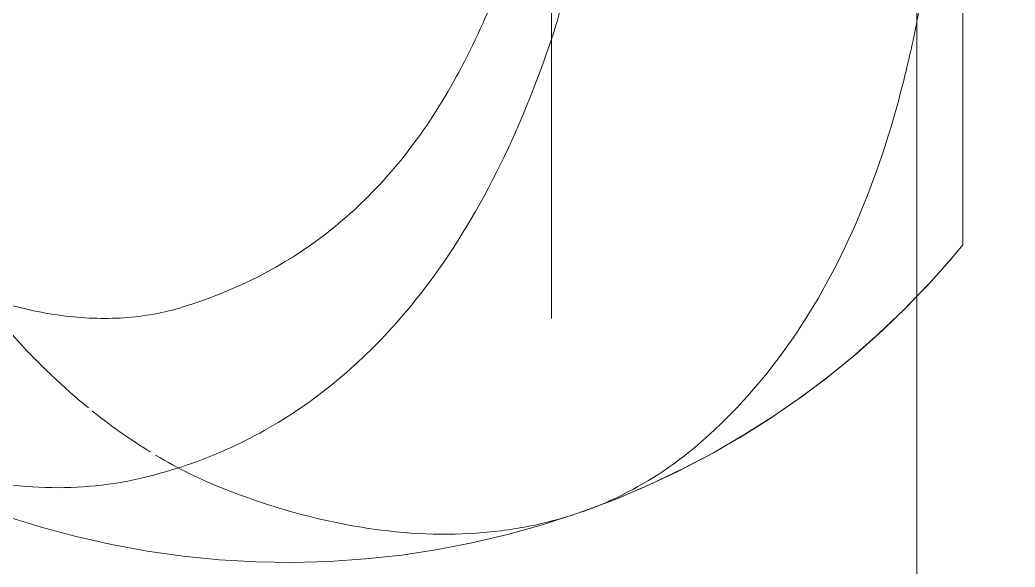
# Model space of a CAD drawing. Header units: millimetres. Extents: x -4000 to 187956, y -58990 to 162485.
# Drawn here: x 80393.5 to 80594.6, y 7350.3 to 7460.9 of the extents above; entities that cross this region are included whole.
import ezdxf

# ---------------------------------------------------------------- set-up
doc = ezdxf.new("R2010")
doc.units = ezdxf.units.MM
for name, color, linetype, lineweight in [('A-FLOR-PATT', 8, 'Continuous', 13), ('A-WALL', 113, 'Continuous', 13), ('P-SANR-FIXT', 6, 'Continuous', 9)]:
    doc.layers.add(name, color=color, linetype=linetype, lineweight=lineweight)

# ---------------------------------------------------------------- blocks, each defined once
blk = doc.blocks.new('C307 - C307-V815-0_000')
at = {"layer": 'P-SANR-FIXT', "color": 253}
for p, q in [((42.56, -83.09), (76.71, -83.09)), ((77.2, -83.09), (119.28, -83.09)), ((90.1, -83.09), (96.2, -83.09)), ((96.2, -83.09), (121.6, -83.09))]:
    blk.add_line(p, q, dxfattribs=at)
at = {"layer": 'P-SANR-FIXT', "color": 254}
for p, q in [((45.61, -83.09), (73.05, -83.09)), ((73.05, -83.09), (90.1, -83.09))]:
    blk.add_line(p, q, dxfattribs=at)
at = {"layer": 'P-SANR-FIXT', "color": 252, "flags": 128}
for points in [[(117.13, -9.26), (114.15, -6.41), (109, -1.88), (106.75, 0)], [(117.13, -9.26), (114.92, -7.13), (109.79, -2.55), (106.75, 0)]]:
    blk.add_lwpolyline(points, dxfattribs=at)
at = {"layer": 'P-SANR-FIXT', "color": 250, "flags": 128}
for points in [[(161.65, -193.2), (163.83, -186.24), (165.73, -179.17), (167.35, -172.01), (168.67, -164.78), (169.69, -157.49), (170.41, -150.16), (170.82, -142.79), (170.93, -135.41), (170.74, -128.03), (170.24, -120.68), (169.44, -113.35), (168.34, -106.07), (166.94, -98.86), (165.24, -91.73), (163.26, -84.69), (161, -77.76), (158.46, -70.94), (155.66, -64.27), (152.6, -57.73), (149.29, -51.36), (145.73, -45.15), (141.94, -39.12), (137.94, -33.28), (133.72, -27.63), (129.29, -22.18), (124.68, -16.94), (119.89, -11.92), (117.13, -9.26)], [(160.63, -76.71), (158.06, -69.92), (155.21, -63.26), (152.11, -56.75), (148.76, -50.4), (145.17, -44.22), (141.35, -38.22), (137.31, -32.4), (133.06, -26.78), (128.6, -21.37), (123.96, -16.17), (119.14, -11.18), (117.13, -9.26)]]:
    blk.add_lwpolyline(points, dxfattribs=at)
at = {"layer": 'P-SANR-FIXT', "color": 252}
for points, knots in [([(105.94, 0), (104.58, 0), (99.72, 0), (86.21, 0), (71.42, 0), (60.37, 0), (56.11, 0), (52.77, 0), (49.3, 0), (45.72, 0), (42.6, 0), (40.01, 0), (38.02, 0), (35.99, 0), (33.22, 0), (29.66, 0), (25.95, 0), (22.88, 0), (20.53, 0), (18.13, 0), (15.87, 0), (14.4, 0), (13.76, 0)], [-1, -1, -1, -1, -0.8, -0.6, -0.4, -0.35, -0.325, -0.3, -0.275, -0.25, -0.225, -0.2125, -0.2, -0.1875, -0.175, -0.15, -0.125, -0.1125, -0.1, -0.0875, -0.075, -0.0653852, -0.0653852, -0.0653852, -0.0653852]), ([(105.94, 0), (104.58, 0), (99.72, 0), (86.21, 0), (71.42, 0), (60.37, 0), (56.11, 0), (52.77, 0), (49.3, 0), (45.72, 0), (42.6, 0), (40.01, 0), (38.02, 0), (35.99, 0), (33.22, 0), (29.66, 0), (25.95, 0), (22.88, 0), (20.53, 0), (18.13, 0), (15.87, 0), (14.4, 0), (13.76, 0)], [-1, -1, -1, -1, -0.8, -0.6, -0.4, -0.35, -0.325, -0.3, -0.275, -0.25, -0.225, -0.2125, -0.2, -0.1875, -0.175, -0.15, -0.125, -0.1125, -0.1, -0.0875, -0.075, -0.0653852, -0.0653852, -0.0653852, -0.0653852]), ([(17.76, -4.05), (19.51, -4.13), (23.06, -4.32), (28.27, -4.69), (33.43, -5.17), (37.6, -5.62), (40.86, -6), (44.08, -6.4), (48, -6.93), (52.54, -7.63), (56.94, -8.4), (59.81, -8.93), (61.23, -9.21)], [-0.9235152, -0.9235152, -0.9235152, -0.9235152, -0.9, -0.875, -0.85, -0.825, -0.8125, -0.8, -0.775, -0.75, -0.725, -0.7, -0.7, -0.7, -0.7])]:
    blk.add_open_spline(points, degree=3, knots=knots, dxfattribs=at)
at = {"layer": 'P-SANR-FIXT', "color": 50}
for points, knots in [([(44.05, 0), (45.29, 0), (48.57, 0), (53.74, 0), (58.65, 0), (61.53, 0), (62.6, 0)], [-0.7777778, -0.7777778, -0.7777778, -0.7777778, -0.7569444, -0.7222222, -0.6875, -0.6666667, -0.6666667, -0.6666667, -0.6666667]), ([(44.05, 0), (45.29, 0), (48.57, 0), (53.74, 0), (58.65, 0), (61.53, 0), (62.6, 0)], [-0.7777778, -0.7777778, -0.7777778, -0.7777778, -0.7569444, -0.7222222, -0.6875, -0.6666667, -0.6666667, -0.6666667, -0.6666667]), ([(62.6, 0), (63.3, 0), (67.5, 0), (72.71, 0), (76.84, 0), (77.98, 0)], [-0.6666667, -0.6666667, -0.6666667, -0.6666667, -0.6527778, -0.5833333, -0.5555556, -0.5555556, -0.5555556, -0.5555556]), ([(62.6, 0), (63.3, 0), (67.5, 0), (72.71, 0), (76.84, 0), (77.98, 0)], [-0.6666667, -0.6666667, -0.6666667, -0.6666667, -0.6527778, -0.5833333, -0.5555556, -0.5555556, -0.5555556, -0.5555556]), ([(77.98, 0), (79.7, 0), (82.7, 0), (86.69, 0), (88.96, 0), (90.05, 0)], [-0.5555556, -0.5555556, -0.5555556, -0.5555556, -0.5138889, -0.4791667, -0.4444444, -0.4444444, -0.4444444, -0.4444444]), ([(77.98, 0), (79.7, 0), (82.7, 0), (86.69, 0), (88.96, 0), (90.05, 0)], [-0.5555556, -0.5555556, -0.5555556, -0.5555556, -0.5138889, -0.4791667, -0.4444444, -0.4444444, -0.4444444, -0.4444444])]:
    blk.add_open_spline(points, degree=3, knots=knots, dxfattribs=at)
for points in [[(90.05, 0), (93.47, 0), (96.35, 0), (98.7, 0)], [(90.05, 0), (93.47, 0), (96.35, 0), (98.7, 0)], [(98.79, 0), (101.16, 0), (102.99, 0), (104.29, 0)], [(98.79, 0), (101.16, 0), (102.99, 0), (104.29, 0)], [(104.29, 0), (105.2, 0), (105.85, 0), (106.26, 0)], [(104.29, 0), (105.2, 0), (105.85, 0), (106.26, 0)]]:
    blk.add_open_spline(points, degree=3, dxfattribs=at)
at = {"layer": 'P-SANR-FIXT', "color": 252}
blk.add_open_spline([(106.64, 0), (106.91, 0), (106.68, 0), (105.94, 0)], degree=3, dxfattribs=at)
blk.add_open_spline([(106.64, 0), (106.91, 0), (106.68, 0), (105.94, 0)], degree=3, dxfattribs=at)
at = {"layer": 'P-SANR-FIXT', "color": 250}
for points, knots in [([(61.45, -9.25), (62.79, -9.52), (65.52, -10.07), (70.88, -11.27), (85.28, -14.9), (106.18, -22.37), (129.3, -35.81), (141.72, -47.21), (147.16, -53.55)], [-0.6986886, -0.6986886, -0.6986886, -0.6986886, -0.675, -0.65, -0.6, -0.4, -0.2, 0, 0, 0, 0]), ([(147.16, -53.55), (151.49, -58.6), (158.62, -69.55), (163.14, -83.72), (164.4, -92.15), (164.6, -93.8)], [-1, -1, -1, -1, -0.7857143, -0.5714286, -0.5201412, -0.5201412, -0.5201412, -0.5201412]), ([(27.85, -77.17), (30.68, -77.31), (37.11, -77.74), (46.83, -78.83), (56.43, -80.55), (61.94, -82.05), (64.5, -82.9)], [-0.9400295, -0.9400295, -0.9400295, -0.9400295, -0.75, -0.5, -0.25, 0, 0, 0, 0]), ([(64.5, -82.9), (74.36, -86.19), (92.81, -93.71), (119.09, -109.87), (137.33, -128.57), (148.61, -148.55), (152.35, -159.6), (153.77, -165.4)], [-1, -1, -1, -1, -0.785714, -0.571429, -0.285714, -0.142857, 0, 0, 0, 0]), ([(119.28, -157.53), (115.97, -146.84), (106.16, -127.44), (84.84, -108.52), (62.35, -96.73), (49.43, -91.87), (42.56, -89.71)], [0, 0, 0, 0, 0.333333, 0.666667, 0.833333, 1, 1, 1, 1]), ([(153.77, -165.4), (155.32, -171.79), (156.32, -181.76), (155.07, -195.87), (152.75, -206.69), (149.06, -217.66), (143.96, -228.72), (137.48, -239.63), (128.06, -252.48), (114.63, -266.74), (99.19, -278.94), (85.44, -287.5), (70.85, -295.19), (59.14, -299.78), (50.95, -302.34)], [-1, -1, -1, -1, -0.861111, -0.791667, -0.722222, -0.652778, -0.583333, -0.513889, -0.444444, -0.333333, -0.222222, -0.166667, -0.111111, 0, 0, 0, 0])]:
    blk.add_open_spline(points, degree=3, knots=knots, dxfattribs=at)
at = {"layer": 'P-SANR-FIXT', "color": 253}
for points, knots in [([(164.63, -94), (165.51, -101.48), (165.39, -114.23), (161.74, -133.05), (158.22, -143.78), (156.09, -149.22)], [-0.5179962, -0.5179962, -0.5179962, -0.5179962, -0.2857143, -0.1428571, 0, 0, 0, 0]), ([(148.57, -164.2), (148.09, -164.98), (145.8, -168.6), (143, -172.52), (140.54, -175.61), (140.29, -175.92)], [-0.87986977, -0.87986977, -0.87986977, -0.87986977, -0.86111111, -0.79166667, -0.78389163, -0.78389163, -0.78389163, -0.78389163]), ([(139.7, -176.65), (137.89, -178.86), (131.21, -186.51), (122.15, -194.76), (114.56, -200.46), (113.28, -201.4)], [-0.7777778, -0.7777778, -0.7777778, -0.7777778, -0.7222222, -0.5833333, -0.5555556, -0.5555556, -0.5555556, -0.5555556])]:
    blk.add_open_spline(points, degree=3, knots=knots, dxfattribs=at)
for points in [[(156.09, -149.22), (154.26, -153.88), (151.98, -158.51), (149.24, -163.09)], [(121.01, -182.09), (121.58, -177.8), (121.74, -173.58), (121.47, -169.48)]]:
    blk.add_open_spline(points, degree=3, dxfattribs=at)
at = {"layer": 'P-SANR-FIXT', "color": 250}
for points in [[(121.47, -169.48), (121.19, -165.38), (120.47, -161.4), (119.28, -157.53)], [(96.2, -234.93), (99.68, -230.6), (106, -221.88), (113.31, -208.47), (118.49, -195.12), (120.44, -186.39), (121.01, -182.09)]]:
    blk.add_open_spline(points, degree=3, dxfattribs=at)
blk = doc.blocks.new('C307 - C307-V850-0_000')
at = {"layer": 'P-SANR-FIXT', "color": 254}
for p, q in [((25.6, -83.09), (73.05, -83.09)), ((73.05, -83.09), (90.1, -83.09))]:
    blk.add_line(p, q, dxfattribs=at)
at = {"layer": 'P-SANR-FIXT', "color": 253}
for p, q in [((42.56, -83.09), (76.71, -83.09)), ((77.2, -83.09), (119.28, -83.09)), ((90.1, -83.09), (96.2, -83.09)), ((96.2, -83.09), (121.6, -83.09))]:
    blk.add_line(p, q, dxfattribs=at)
at = {"layer": 'P-SANR-FIXT', "color": 252, "flags": 128}
for points in [[(117.13, -9.26), (114.15, -6.41), (109, -1.88), (106.75, 0)], [(117.13, -9.26), (114.92, -7.13), (109.79, -2.55), (106.75, 0)]]:
    blk.add_lwpolyline(points, dxfattribs=at)
at = {"layer": 'P-SANR-FIXT', "color": 250, "flags": 128}
for points in [[(161.65, -193.2), (163.83, -186.24), (165.73, -179.17), (167.35, -172.01), (168.67, -164.78), (169.69, -157.49), (170.41, -150.16), (170.82, -142.79), (170.93, -135.41), (170.74, -128.03), (170.24, -120.68), (169.44, -113.35), (168.34, -106.07), (166.94, -98.86), (165.24, -91.73), (163.26, -84.69), (161, -77.76), (158.46, -70.94), (155.66, -64.27), (152.6, -57.73), (149.29, -51.36), (145.73, -45.15), (141.94, -39.12), (137.94, -33.28), (133.72, -27.63), (129.29, -22.18), (124.68, -16.94), (119.89, -11.92), (117.13, -9.26)], [(160.63, -76.71), (158.06, -69.92), (155.21, -63.26), (152.11, -56.75), (148.76, -50.4), (145.17, -44.22), (141.35, -38.22), (137.31, -32.4), (133.06, -26.78), (128.6, -21.37), (123.96, -16.17), (119.14, -11.18), (117.13, -9.26)]]:
    blk.add_lwpolyline(points, dxfattribs=at)
at = {"layer": 'P-SANR-FIXT', "color": 252}
blk.add_open_spline([(105.94, 0), (104.58, 0), (99.72, 0), (86.21, 0), (71.42, 0), (60.37, 0), (56.11, 0), (52.77, 0), (49.3, 0), (45.72, 0), (42.6, 0), (40.01, 0), (38.02, 0), (35.99, 0), (33.22, 0), (29.66, 0), (25.95, 0), (22.88, 0), (20.53, 0), (18.13, 0), (15.87, 0), (14.4, 0), (13.76, 0)], degree=3, knots=[-1, -1, -1, -1, -0.8, -0.6, -0.4, -0.35, -0.325, -0.3, -0.275, -0.25, -0.225, -0.2125, -0.2, -0.1875, -0.175, -0.15, -0.125, -0.1125, -0.1, -0.0875, -0.075, -0.0653852, -0.0653852, -0.0653852, -0.0653852], dxfattribs=at)
blk.add_open_spline([(105.94, 0), (104.58, 0), (99.72, 0), (86.21, 0), (71.42, 0), (60.37, 0), (56.11, 0), (52.77, 0), (49.3, 0), (45.72, 0), (42.6, 0), (40.01, 0), (38.02, 0), (35.99, 0), (33.22, 0), (29.66, 0), (25.95, 0), (22.88, 0), (20.53, 0), (18.13, 0), (15.87, 0), (14.4, 0), (13.76, 0)], degree=3, knots=[-1, -1, -1, -1, -0.8, -0.6, -0.4, -0.35, -0.325, -0.3, -0.275, -0.25, -0.225, -0.2125, -0.2, -0.1875, -0.175, -0.15, -0.125, -0.1125, -0.1, -0.0875, -0.075, -0.0653852, -0.0653852, -0.0653852, -0.0653852], dxfattribs=at)
at = {"layer": 'P-SANR-FIXT', "color": 50}
for points, knots in [([(44.05, 0), (45.29, 0), (48.57, 0), (53.74, 0), (58.65, 0), (61.53, 0), (62.6, 0)], [-0.7777778, -0.7777778, -0.7777778, -0.7777778, -0.7569444, -0.7222222, -0.6875, -0.6666667, -0.6666667, -0.6666667, -0.6666667]), ([(44.05, 0), (45.29, 0), (48.57, 0), (53.74, 0), (58.65, 0), (61.53, 0), (62.6, 0)], [-0.7777778, -0.7777778, -0.7777778, -0.7777778, -0.7569444, -0.7222222, -0.6875, -0.6666667, -0.6666667, -0.6666667, -0.6666667]), ([(62.6, 0), (63.3, 0), (67.5, 0), (72.71, 0), (76.84, 0), (77.98, 0)], [-0.6666667, -0.6666667, -0.6666667, -0.6666667, -0.6527778, -0.5833333, -0.5555556, -0.5555556, -0.5555556, -0.5555556]), ([(62.6, 0), (63.3, 0), (67.5, 0), (72.71, 0), (76.84, 0), (77.98, 0)], [-0.6666667, -0.6666667, -0.6666667, -0.6666667, -0.6527778, -0.5833333, -0.5555556, -0.5555556, -0.5555556, -0.5555556]), ([(77.98, 0), (79.7, 0), (82.7, 0), (86.69, 0), (88.96, 0), (90.05, 0)], [-0.5555556, -0.5555556, -0.5555556, -0.5555556, -0.5138889, -0.4791667, -0.4444444, -0.4444444, -0.4444444, -0.4444444]), ([(77.98, 0), (79.7, 0), (82.7, 0), (86.69, 0), (88.96, 0), (90.05, 0)], [-0.5555556, -0.5555556, -0.5555556, -0.5555556, -0.5138889, -0.4791667, -0.4444444, -0.4444444, -0.4444444, -0.4444444])]:
    blk.add_open_spline(points, degree=3, knots=knots, dxfattribs=at)
for points in [[(90.05, 0), (93.47, 0), (96.35, 0), (98.7, 0)], [(90.05, 0), (93.47, 0), (96.35, 0), (98.7, 0)], [(98.79, 0), (101.16, 0), (102.99, 0), (104.29, 0)], [(98.79, 0), (101.16, 0), (102.99, 0), (104.29, 0)], [(104.29, 0), (105.2, 0), (105.85, 0), (106.26, 0)], [(104.29, 0), (105.2, 0), (105.85, 0), (106.26, 0)]]:
    blk.add_open_spline(points, degree=3, dxfattribs=at)
at = {"layer": 'P-SANR-FIXT', "color": 252}
blk.add_open_spline([(106.64, 0), (106.91, 0), (106.68, 0), (105.94, 0)], degree=3, dxfattribs=at)
blk.add_open_spline([(106.64, 0), (106.91, 0), (106.68, 0), (105.94, 0)], degree=3, dxfattribs=at)
at = {"layer": 'P-SANR-FIXT', "color": 250}
for points, knots in [([(61.45, -9.25), (62.79, -9.52), (65.52, -10.07), (70.88, -11.27), (85.28, -14.9), (106.18, -22.37), (129.3, -35.81), (141.72, -47.21), (147.16, -53.55)], [-0.6986886, -0.6986886, -0.6986886, -0.6986886, -0.675, -0.65, -0.6, -0.4, -0.2, 0, 0, 0, 0]), ([(147.16, -53.55), (151.49, -58.6), (158.62, -69.55), (163.14, -83.72), (164.4, -92.15), (164.6, -93.8)], [-1, -1, -1, -1, -0.7857143, -0.5714286, -0.5201412, -0.5201412, -0.5201412, -0.5201412]), ([(27.85, -77.17), (30.68, -77.31), (37.11, -77.74), (46.83, -78.83), (56.43, -80.55), (61.94, -82.05), (64.5, -82.9)], [-0.9400295, -0.9400295, -0.9400295, -0.9400295, -0.75, -0.5, -0.25, 0, 0, 0, 0]), ([(64.5, -82.9), (74.36, -86.19), (92.81, -93.71), (119.09, -109.87), (137.33, -128.57), (148.61, -148.55), (152.35, -159.6), (153.77, -165.4)], [-1, -1, -1, -1, -0.785714, -0.571429, -0.285714, -0.142857, 0, 0, 0, 0]), ([(119.28, -157.53), (115.97, -146.84), (106.16, -127.44), (84.84, -108.52), (62.35, -96.73), (49.43, -91.87), (42.56, -89.71)], [0, 0, 0, 0, 0.333333, 0.666667, 0.833333, 1, 1, 1, 1]), ([(153.77, -165.4), (155.32, -171.79), (156.32, -181.76), (155.07, -195.87), (152.75, -206.69), (149.06, -217.66), (143.96, -228.72), (137.48, -239.63), (128.06, -252.48), (114.63, -266.74), (99.19, -278.94), (85.44, -287.5), (70.85, -295.19), (59.14, -299.78), (50.95, -302.34)], [-1, -1, -1, -1, -0.861111, -0.791667, -0.722222, -0.652778, -0.583333, -0.513889, -0.444444, -0.333333, -0.222222, -0.166667, -0.111111, 0, 0, 0, 0])]:
    blk.add_open_spline(points, degree=3, knots=knots, dxfattribs=at)
at = {"layer": 'P-SANR-FIXT', "color": 253}
for points, knots in [([(164.63, -94), (165.51, -101.48), (165.39, -114.23), (161.74, -133.05), (158.22, -143.78), (156.09, -149.22)], [-0.5179962, -0.5179962, -0.5179962, -0.5179962, -0.2857143, -0.1428571, 0, 0, 0, 0]), ([(148.57, -164.2), (148.09, -164.98), (145.8, -168.6), (143, -172.52), (140.54, -175.61), (140.29, -175.92)], [-0.87986977, -0.87986977, -0.87986977, -0.87986977, -0.86111111, -0.79166667, -0.78389163, -0.78389163, -0.78389163, -0.78389163]), ([(139.7, -176.65), (137.89, -178.86), (131.21, -186.51), (122.15, -194.76), (114.56, -200.46), (113.28, -201.4)], [-0.7777778, -0.7777778, -0.7777778, -0.7777778, -0.7222222, -0.5833333, -0.5555556, -0.5555556, -0.5555556, -0.5555556])]:
    blk.add_open_spline(points, degree=3, knots=knots, dxfattribs=at)
for points in [[(156.09, -149.22), (154.26, -153.88), (151.98, -158.51), (149.24, -163.09)], [(121.01, -182.09), (121.58, -177.8), (121.74, -173.58), (121.47, -169.48)]]:
    blk.add_open_spline(points, degree=3, dxfattribs=at)
at = {"layer": 'P-SANR-FIXT', "color": 250}
for points in [[(121.47, -169.48), (121.19, -165.38), (120.47, -161.4), (119.28, -157.53)], [(96.2, -234.93), (99.68, -230.6), (106, -221.88), (113.31, -208.47), (118.49, -195.12), (120.44, -186.39), (121.01, -182.09)]]:
    blk.add_open_spline(points, degree=3, dxfattribs=at)
blk = doc.blocks.new('CMF2_NHAXUONG_A_rvt-1-0_000')
at = {"layer": 'A-FLOR-PATT', "lineweight": 9}
h = blk.add_hatch(dxfattribs=at)
h.set_pattern_fill('FP_25', color=252, style=0, pattern_type=2)
h.set_pattern_definition([(89.998, (160159.3, 137898.8), (-600, 0.021), []), (179.998, (160159.3, 137898.8), (-0.021, -600), [])])
h.paths.add_polyline_path([(154749.88, 498.91), (160009.36, 498.91), (160009.25, 1898.5), (156700.32, 1898.5), (156700.43, 1498.54), (156600.36, 1498.54), (156600.36, 2298.53), (158059.01, 2298.53), (158058.95, 5748.61), (156099.89, 5748.43), (156099.89, 4399.9), (155999.89, 4399.9), (155999.89, 5748.49), (154749.88, 5748.54), (154749.88, 751.94)])
h.paths.add_polyline_path([(160209.3, 1748.67), (165509.36, 1749.4), (165509.05, 3698.26), (162659.15, 3698.26), (162659.15, 3548.45), (162459.15, 3548.45), (162459.14, 4948.7), (161059.26, 4948.83), (161059.26, 4898.28), (160209.36, 4898.91), (160209.25, 3698.45), (160859.15, 3698.45), (160859.15, 3498.45), (160209.15, 3498.45), (160209.29, 1919.98)])
h.paths.add_polyline_path([(158997.49, 2198.53), (159409.36, 2198.53), (159409.36, 3498.62), (158258.79, 3498.62), (158258.79, 2198.53), (158714.04, 2198.53)])
h.paths.add_polyline_path([(159280.91, 3698.45), (160009.15, 3698.45), (160009.15, 4898.73), (159959.05, 4898.64), (159959.85, 5848.63), (158258.55, 5848.62), (158258.55, 3698.45)])
h.paths.add_polyline_path([(83409.05, 5348.51), (85559.05, 5348.51), (85559.05, 6948.51), (83409.05, 6948.51), (83409.05, 5424.09)])
h.paths.add_polyline_path([(83209.26, 5348.6), (83209.26, 10108.83), (82009.26, 10108.83), (82009.26, 8808.83), (80984.26, 8808.83), (80984.05, 7248.51), (82234.05, 7248.51), (82234.05, 5348.6)])
h.paths.add_polyline_path([(80485.39, 6361.01), (80784.26, 6361.01), (80784.26, 8808.83), (79759.26, 8808.83), (79759.26, 10108.83), (78559.26, 10108.83), (78559.26, 6361.01), (79918.52, 6361.01)])
h.paths.add_polyline_path([(79959.26, 9008.83), (81809.26, 9008.83), (81809.26, 10208.83), (79959.26, 10208.83), (79959.26, 10096.24)])
h.paths.add_polyline_path([(5374.56, 15998.65), (5859.05, 15998.65), (5859.05, 18498.58), (509.05, 18498.58), (509.05, 17048.64), (4299.78, 17048.64), (4299.78, 15998.65), (5091.13, 15998.65)])
h.paths.add_polyline_path([(4409.04, 18698.58), (5959.05, 18698.58), (5959.05, 20998.58), (4409.04, 20998.58), (4409.04, 19440.54)])
h.paths.add_polyline_path([(509.05, 21198.58), (5859.05, 21198.58), (5859.05, 24898.28), (3969.26, 24898.28), (3969.26, 22848.58), (4609.26, 22848.58), (4609.26, 22743.94), (3769.26, 22743.94), (3769.26, 24698.75), (509.05, 24698.75), (509.05, 22798.58), (2129.26, 22798.58), (2129.26, 23198.57), (2229.26, 23198.57), (2229.26, 22398.58), (509.05, 22398.58), (509.05, 21776.61)])
h.paths.add_polyline_path([(4249.78, 73948.54), (5800.21, 73948.65), (5800.21, 76398.64), (4359.05, 76398.64), (4359.05, 76098.6), (509.26, 76098.68), (509.26, 73998.61), (4159.05, 73998.61), (4159.05, 74648.65), (4249.78, 74648.65), (4249.78, 74338.3)])
h.paths.add_polyline_path([(161750.21, 73948.54), (161750.21, 74640.01), (161850.21, 74640.01), (161850.31, 73998.61), (165509.37, 73998.69), (165509.37, 76098.68), (161659.47, 76098.6), (161659.47, 76398.64), (160200, 76398.64), (160200, 73948.65), (161548.41, 73948.55)])
h.paths.add_polyline_path([(161548.41, 76598.64), (161659.05, 76598.64), (161659.05, 78298.64), (160209.05, 78298.64), (160209.05, 76598.64)])
h.paths.add_polyline_path([(5091.13, 76598.64), (5809.48, 76598.64), (5809.48, 78298.64), (4359.48, 78298.64), (4359.48, 76598.64)])
h.paths.add_polyline_path([(160199.74, 78498.64), (161659.31, 78498.66), (161659.63, 78798.62), (165509.58, 78798.68), (165509.05, 80348.64), (161859.47, 80348.64), (161859.47, 80048.65), (161750, 80048.65), (161750, 80948.67), (160200.17, 80948.25), (160200.03, 80178.48)])
h.paths.add_polyline_path([(5709.48, 78498.64), (5709.48, 80948.28), (4250, 80948.28), (4250, 80299.28), (4149.79, 80299.28), (4149.79, 80348.64), (509.26, 80348.64), (508.94, 78798.68), (4159.16, 78798.6), (4159.48, 78498.64), (5091.13, 78498.64)])
h.paths.add_polyline_path([(86109.47, 132101.22), (86109.47, 133323.82), (84609.47, 133323.82), (84609.47, 132101.22)])
h.paths.add_polyline_path([(83259.47, 132200.86), (84409.47, 132200.86), (84409.47, 133523.82), (85259.47, 133523.82), (85259.26, 134848.41), (83259.47, 134848.41), (83259.47, 132740.17)])
h.paths.add_polyline_path([(87459.26, 132201.22), (87459.26, 134848.59), (85459.47, 134848.23), (85459.47, 133523.82), (86309.47, 133526.05), (86309.47, 132201.22), (86721.01, 132201.22)])
h.paths.add_polyline_path([(11209.15, 135098.74), (11209.05, 140698.73), (6109.26, 140698.73), (6109.26, 139698.74), (6059.05, 139698.74), (6059.05, 139098.68), (9550.26, 139098.7), (9550.26, 139498.69), (9650.26, 139498.69), (9650.26, 138698.69), (7959.61, 138698.69), (7959.61, 135098.75), (9859.05, 135098.75), (9859.05, 137148.74), (9259.05, 137148.74), (9259.05, 137348.74), (10059.05, 137348.74), (10059.05, 135098.75), (10759.87, 135098.75)])
h.paths.add_polyline_path([(156349.86, 135098.75), (156349.86, 136499.69), (156449.86, 136499.69), (156449.86, 135098.77), (158059.12, 135098.85), (158059.12, 138698.69), (156349.85, 138698.69), (156349.86, 139498.69), (156449.86, 139498.69), (156449.85, 139098.7), (159959.68, 139098.68), (159959.68, 140698.82), (154809.15, 140698.64), (154808.94, 135098.75)])
h.paths.add_polyline_path([(162549.79, 135998.6), (162549.79, 137398.75), (162659.05, 137398.75), (162659.05, 137248.8), (165509.38, 137248.82), (165509.63, 139448.5), (160159.47, 139448.5), (160159.47, 137398.75), (160750.21, 137398.75), (160750.21, 137298.75), (160149.79, 137298.75), (160149.79, 135998.83), (161548.41, 135998.7)])
h.paths.add_polyline_path([(3449.79, 135998.67), (5900.21, 135998.74), (5900.21, 137297.57), (5248.63, 137297.57), (5248.63, 137398.75), (5859.05, 137398.75), (5859.05, 139448.73), (509.36, 139448.73), (509.36, 137248.77), (3449.79, 137249.9), (3449.79, 136244.28)])
h.paths.add_polyline_path([(6059.05, 137398.75), (7159.62, 137398.75), (7159.62, 138698.69), (6059.05, 138698.69), (6059.05, 137412.32)])
h.paths.add_polyline_path([(158858.92, 137398.75), (159959.05, 137398.75), (159959.05, 138698.69), (158858.92, 138698.69), (158858.92, 137412.32)])
at = {"layer": 'A-WALL', "color": 90, "lineweight": 15}
for p, q in [((80574.79, 7110.1), (80574.79, 7910.1)), ((80574.79, 7460.94), (80574.79, 7448.24)), ((80574.79, 7447.52), (80574.79, 7430.46)), ((80574.79, 7429.83), (80574.79, 7421.54)), ((80574.79, 7420.78), (80574.79, 7417.51)), ((80574.79, 7417.08), (80574.79, 7412.26)), ((80574.79, 7411.88), (80574.79, 7409.37)), ((80574.79, 7409.12), (80574.79, 7407.51))]:
    blk.add_line(p, q, dxfattribs=at)
at = {"layer": 'A-WALL', "color": 53, "lineweight": 15}
blk.add_line((80574.79, 7406.52), (80574.79, 7110.1), dxfattribs=at)
at = {"layer": 'P-SANR-FIXT', "color": 250, "lineweight": 9}
for name, rotation in [('C307 - C307-V815-0_000', 269.9999999999983), ('C307 - C307-V850-0_000', 269.9999999999976)]:
    blk.add_blockref(name, (80584.05, 7522.17), dxfattribs=dict(at, rotation=rotation))

msp = doc.modelspace()

# ---------------------------------------------------------------- block references
at = {"lineweight": 5}
msp.add_blockref('CMF2_NHAXUONG_A_rvt-1-0_000', (0, 0), dxfattribs=at)

doc.saveas('drawing.dxf')
